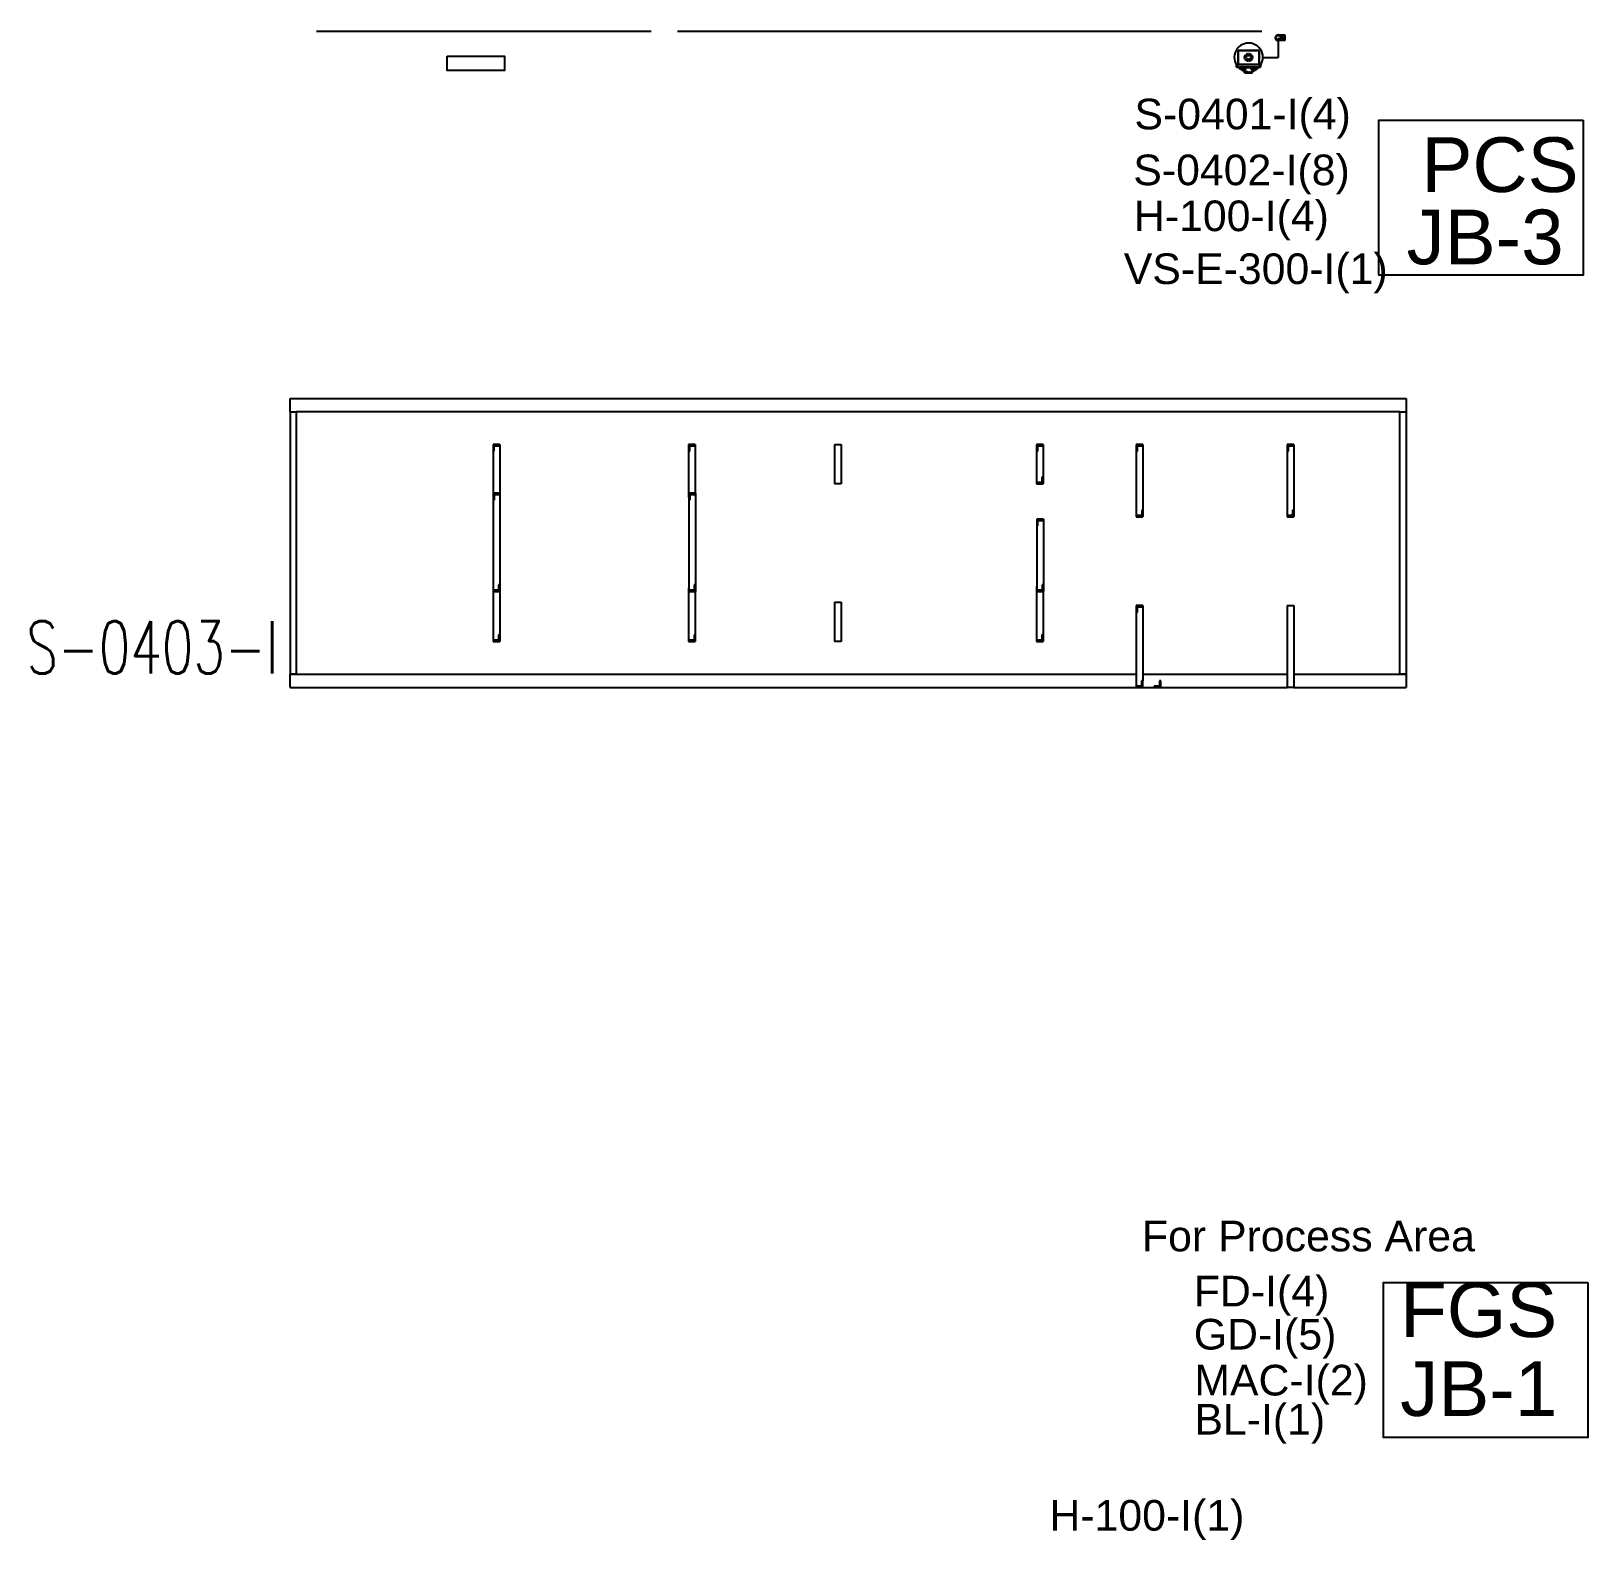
# Model space of a CAD drawing. Header units: inches. Extents: x 19 to 715735, y 34 to 210034.
# Drawn here: x 483837 to 531752, y 106523 to 152969 of the extents above; entities that cross this region are included whole.
import ezdxf
from ezdxf.enums import TextEntityAlignment as Align

# ---------------------------------------------------------------- set-up
doc = ezdxf.new("R2010")
doc.units = ezdxf.units.IN
doc.header["$MEASUREMENT"] = 0
doc.linetypes.add('CABLEROUTEPROGRESSUNIT-EMBED 1_DWG$0$HIDDEN2', pattern=[0.1875, 0.125, -0.0625])
for name, color, linetype in [('CABLEROUTEALL-EMBED 1_DWG$0$DwgTemplate', 7, 'Continuous'), ('CABLEROUTEPROGRESSUNIT-EMBED 1_DWG$0$DwgTemplate', 7, 'Continuous'), ('ELECTRICAL', 7, 'Continuous'), ('Junction Boxes', 1, 'Continuous')]:
    doc.layers.add(name, color=color, linetype=linetype)
doc.layers.add('Layout', color=6, linetype='Continuous', lineweight=20)
doc.layers.add('SKIDS', color=3, linetype='Continuous', lineweight=30)
doc.styles.add('HZTXT', font='txt_qlt.shx', dxfattribs={"width": 0.7, "bigfont": 'hztxt.shx'})
doc.styles.get("Standard").update_dxf_attribs({"font": 'arial.ttf'})

msp = doc.modelspace()

# ---------------------------------------------------------------- linework, layer by layer
at = {"layer": 'CABLEROUTEALL-EMBED 1_DWG$0$DwgTemplate', "color": 1, "linetype": 'Continuous', "lineweight": 25}
for p in [(522218, 152767), (521749, 152161)]:
    msp.add_line(p, (522218, 152161), dxfattribs=at)
at = {"layer": 'CABLEROUTEPROGRESSUNIT-EMBED 1_DWG$0$DwgTemplate', "color": 9, "linetype": 'Continuous', "lineweight": 25}
for p, q in [((492622, 152969), (502925, 152969)), ((503734, 152969), (521713, 152969)), ((491814, 141252), (491814, 141656)), ((491814, 141656), (526157, 141656)), ((526157, 141656), (526157, 141252)), ((491814, 141252), (491814, 133171)), ((491814, 141252), (492008, 141252)), ((491814, 141252), (492008, 141252)), ((525963, 141252), (492008, 141252)), ((492008, 133171), (492008, 141252)), ((525963, 133171), (525963, 141252)), ((525963, 141252), (526157, 141252)), ((525963, 141252), (526157, 141252)), ((526157, 141252), (526157, 133171)), ((498054, 140242), (498054, 140037)), ((498260, 140242), (498054, 140242)), ((498054, 140037), (498093, 140037)), ((498055, 140242), (498260, 140242)), ((498055, 140242), (498055, 138660)), ((498093, 140037), (498093, 140204)), ((498093, 140204), (498260, 140204)), ((498260, 140204), (498260, 140242)), ((498260, 140242), (498260, 138747)), ((504280, 140242), (504075, 140242)), ((504075, 140242), (504075, 140037)), ((504075, 140242), (504075, 138609)), ((504075, 140242), (504280, 140242)), ((504075, 140037), (504113, 140037)), ((504113, 140037), (504113, 140204)), ((504113, 140204), (504280, 140204)), ((504280, 140204), (504280, 140242)), ((504280, 140242), (504280, 138747)), ((508559, 140242), (508559, 140037)), ((508560, 140242), (508559, 140242)), ((508559, 140037), (508560, 140037)), ((508560, 140242), (508560, 139030)), ((508560, 140242), (508765, 140242)), ((508765, 140242), (508765, 139030)), ((514782, 140242), (514782, 140037)), ((514987, 140242), (514782, 140242)), ((514782, 140242), (514782, 139030)), ((514782, 140242), (514987, 140242)), ((514782, 140037), (514820, 140037)), ((514820, 140037), (514820, 140204)), ((514820, 140204), (514987, 140204)), ((514987, 140204), (514987, 140242)), ((514987, 140242), (514987, 139030)), ((517852, 140242), (518058, 140242)), ((517852, 140242), (517852, 138020)), ((517852, 140242), (517852, 140037)), ((518058, 140242), (517852, 140242)), ((517852, 140037), (517891, 140037)), ((517891, 140204), (518058, 140204)), ((517891, 140037), (517891, 140204)), ((518058, 140242), (518058, 138020)), ((518058, 140204), (518058, 140242)), ((522499, 140242), (522499, 140037)), ((522704, 140242), (522499, 140242)), ((522499, 140242), (522499, 138020)), ((522499, 140242), (522704, 140242)), ((522499, 140037), (522537, 140037)), ((522537, 140204), (522704, 140204)), ((522537, 140037), (522537, 140204)), ((522704, 140204), (522704, 140242)), ((522704, 140242), (522704, 138020)), ((508765, 139030), (508560, 139030)), ((514782, 139069), (514782, 139030)), ((514949, 139069), (514782, 139069)), ((514782, 139030), (514987, 139030)), ((514987, 139030), (514782, 139030)), ((514949, 139235), (514949, 139069)), ((514987, 139235), (514949, 139235)), ((514987, 139030), (514987, 139235)), ((498060, 138660), (498055, 138660)), ((498060, 138747), (498266, 138747)), ((498060, 138747), (498060, 135719)), ((498060, 138747), (498060, 138542)), ((498266, 138747), (498060, 138747)), ((498060, 138542), (498099, 138542)), ((498099, 138542), (498099, 138709)), ((498099, 138709), (498266, 138709)), ((498266, 138747), (498266, 135719)), ((498266, 138709), (498266, 138747)), ((504080, 138609), (504075, 138609)), ((504286, 138747), (504080, 138747)), ((504080, 138747), (504080, 138542)), ((504080, 138542), (504119, 138542)), ((504081, 138747), (504286, 138747)), ((504081, 138747), (504081, 135719)), ((504119, 138542), (504119, 138709)), ((504119, 138709), (504286, 138709)), ((504286, 138747), (504286, 135719)), ((504286, 138709), (504286, 138747)), ((518019, 138058), (517852, 138058)), ((517852, 138058), (517852, 138020)), ((517852, 138020), (518058, 138020)), ((518058, 138020), (517852, 138020)), ((518019, 138225), (518019, 138058)), ((518058, 138225), (518019, 138225)), ((518058, 138020), (518058, 138225)), ((522499, 138058), (522499, 138020)), ((522666, 138058), (522499, 138058)), ((522499, 138020), (522704, 138020)), ((522704, 138020), (522499, 138020)), ((522666, 138225), (522666, 138058)), ((522704, 138225), (522666, 138225)), ((522704, 138020), (522704, 138225)), ((514993, 137942), (514788, 137942)), ((514788, 137942), (514788, 137736)), ((514788, 137942), (514993, 137942)), ((514788, 137942), (514788, 135719)), ((514788, 137736), (514826, 137736)), ((514826, 137736), (514826, 137903)), ((514826, 137903), (514993, 137903)), ((514993, 137903), (514993, 137942)), ((514993, 137942), (514993, 135719)), ((498055, 135795), (498055, 134182)), ((498055, 135795), (498060, 135795)), ((498060, 135758), (498060, 135719)), ((498227, 135758), (498060, 135758)), ((498060, 135719), (498266, 135719)), ((498266, 135719), (498060, 135719)), ((498266, 135925), (498227, 135925)), ((498227, 135925), (498227, 135758)), ((498260, 135719), (498260, 134182)), ((498266, 135719), (498266, 135925)), ((504075, 135835), (504081, 135835)), ((504075, 135835), (504075, 134182)), ((504247, 135758), (504081, 135758)), ((504081, 135758), (504081, 135719)), ((504286, 135719), (504081, 135719)), ((504081, 135719), (504286, 135719)), ((504286, 135925), (504247, 135925)), ((504247, 135925), (504247, 135758)), ((504280, 135719), (504280, 134182)), ((504286, 135719), (504286, 135925)), ((514782, 135882), (514788, 135882)), ((514782, 135882), (514782, 134182)), ((514954, 135758), (514788, 135758)), ((514788, 135758), (514788, 135719)), ((514788, 135719), (514993, 135719)), ((514993, 135719), (514788, 135719)), ((514954, 135925), (514954, 135758)), ((514993, 135925), (514954, 135925)), ((514987, 135719), (514987, 134182)), ((514993, 135719), (514993, 135925)), ((508560, 135394), (508559, 135394)), ((508559, 135394), (508559, 135188)), ((508559, 135188), (508560, 135188)), ((508560, 135394), (508560, 134182)), ((508560, 135394), (508765, 135394)), ((508765, 135394), (508765, 134182)), ((518056, 135285), (517851, 135285)), ((517851, 135285), (517851, 135080)), ((517889, 135246), (518056, 135246)), ((517889, 135080), (517889, 135246)), ((518056, 135285), (518056, 132973)), ((518056, 135285), (518056, 135285)), ((518056, 135246), (518056, 135285)), ((522499, 135285), (522704, 135285)), ((522499, 135285), (522499, 132767)), ((522499, 135285), (522499, 135285)), ((522499, 135285), (522499, 135080)), ((522704, 135285), (522704, 132767)), ((517851, 135080), (517851, 132806)), ((517851, 135080), (517889, 135080)), ((522499, 135080), (522499, 135080)), ((498221, 134220), (498055, 134220)), ((498055, 134220), (498055, 134182)), ((498260, 134182), (498055, 134182)), ((498055, 134182), (498260, 134182)), ((498260, 134387), (498221, 134387)), ((498221, 134387), (498221, 134220)), ((498260, 134182), (498260, 134387)), ((504075, 134220), (504075, 134182)), ((504241, 134220), (504075, 134220)), ((504280, 134182), (504075, 134182)), ((504075, 134182), (504280, 134182)), ((504280, 134387), (504241, 134387)), ((504241, 134387), (504241, 134220)), ((504280, 134182), (504280, 134387)), ((508765, 134182), (508560, 134182)), ((514949, 134220), (514782, 134220)), ((514782, 134220), (514782, 134182)), ((514782, 134182), (514987, 134182)), ((514987, 134182), (514782, 134182)), ((514949, 134387), (514949, 134220)), ((514987, 134387), (514949, 134387)), ((514987, 134182), (514987, 134387)), ((491814, 133171), (492008, 133171)), ((491814, 132767), (491814, 133171)), ((492008, 133171), (491814, 133171)), ((491814, 132767), (517851, 132767)), ((492008, 133171), (517851, 133171)), ((517851, 132806), (517851, 132767)), ((518017, 132806), (517851, 132806)), ((517851, 132767), (518056, 132767)), ((518056, 132973), (518017, 132973)), ((518017, 132973), (518017, 132806)), ((518056, 133171), (522499, 133171)), ((518056, 132767), (518056, 132973)), ((518056, 132767), (518399, 132767)), ((518566, 132806), (518399, 132806)), ((518399, 132806), (518399, 132767)), ((518399, 132767), (518604, 132767)), ((518604, 132973), (518566, 132973)), ((518566, 132973), (518566, 132806)), ((518604, 132767), (518604, 132973)), ((518604, 132767), (522499, 132767)), ((522704, 132767), (522499, 132767)), ((522704, 133171), (525963, 133171)), ((522704, 132767), (526157, 132767)), ((526157, 133171), (525963, 133171)), ((525963, 133171), (526157, 133171)), ((526157, 133171), (526157, 132767))]:
    msp.add_line(p, q, dxfattribs=at)
at = {"layer": 'CABLEROUTEPROGRESSUNIT-EMBED 1_DWG$0$DwgTemplate', "color": 3, "linetype": 'Continuous'}
for p, q in [((522218, 152856), (522423, 152856)), ((522423, 152679), (522423, 152856)), ((522423, 152856), (522423, 152767)), ((522423, 152679), (522218, 152679)), ((522352, 152699), (522352, 152836)), ((522352, 152836), (522352, 152699)), ((522352, 152836), (522423, 152836)), ((522352, 152767), (522352, 152836)), ((522352, 152836), (522352, 152699)), ((522352, 152699), (522352, 152767)), ((522352, 152699), (522423, 152699)), ((522423, 152767), (522423, 152679))]:
    msp.add_line(p, q, dxfattribs=at)
at = {"layer": 'CABLEROUTEPROGRESSUNIT-EMBED 1_DWG$0$DwgTemplate', "color": 7, "linetype": 'CABLEROUTEPROGRESSUNIT-EMBED 1_DWG$0$HIDDEN2'}
for p, q in [((520985, 151945), (520985, 152377)), ((520985, 151945), (520985, 152377)), ((520985, 152377), (521632, 152377)), ((520985, 152377), (521632, 152377)), ((521632, 152377), (521632, 151945)), ((521632, 152377), (521632, 151945)), ((520941, 151864), (520941, 151945)), ((520941, 151864), (520941, 151945)), ((520941, 151945), (521676, 151945)), ((520941, 151945), (521676, 151945)), ((520985, 151945), (521632, 151945)), ((520985, 151945), (521632, 151945)), ((521632, 151945), (520985, 151945)), ((521632, 151945), (520985, 151945)), ((521676, 151945), (521676, 151864)), ((521676, 151945), (521676, 151864)), ((521676, 151864), (520941, 151864)), ((521676, 151864), (520941, 151864)), ((521066, 151864), (521228, 151864)), ((521228, 151864), (521066, 151864)), ((521066, 151783), (521228, 151783)), ((521066, 151783), (521228, 151783)), ((521147, 151864), (521470, 151864)), ((521147, 151864), (521470, 151864)), ((521470, 151864), (521147, 151864)), ((521470, 151864), (521147, 151864)), ((521470, 151864), (521147, 151864)), ((521470, 151864), (521147, 151864)), ((521147, 151852), (521147, 151864)), ((521147, 151852), (521147, 151864)), ((521147, 151864), (521147, 151852)), ((521147, 151864), (521147, 151852)), ((521147, 151852), (521147, 151864)), ((521147, 151852), (521147, 151864)), ((521147, 151864), (521470, 151864)), ((521147, 151864), (521470, 151864)), ((521470, 151852), (521147, 151852)), ((521470, 151852), (521147, 151852)), ((521147, 151852), (521470, 151852)), ((521147, 151852), (521470, 151852)), ((521470, 151852), (521147, 151852)), ((521470, 151852), (521147, 151852)), ((521187, 151864), (521430, 151864)), ((521430, 151864), (521187, 151864)), ((521187, 151783), (521187, 151864)), ((521187, 151682), (521430, 151682)), ((521187, 151682), (521430, 151682)), ((521228, 151852), (521228, 151864)), ((521304, 151852), (521304, 151854)), ((521304, 151852), (521304, 151854)), ((521304, 151854), (521309, 151854)), ((521304, 151854), (521309, 151854)), ((521304, 151854), (521447, 151854)), ((521304, 151854), (521447, 151854)), ((521309, 151850), (521304, 151850)), ((521309, 151850), (521304, 151850)), ((521309, 151854), (521309, 151850)), ((521309, 151854), (521309, 151850)), ((521452, 151854), (521309, 151854)), ((521309, 151854), (521452, 151854)), ((521309, 151850), (521452, 151850)), ((521309, 151850), (521452, 151850)), ((521389, 151864), (521551, 151864)), ((521551, 151864), (521389, 151864)), ((521389, 151850), (521389, 151864)), ((521389, 151783), (521551, 151783)), ((521389, 151783), (521551, 151783)), ((521430, 151783), (521430, 151864)), ((521447, 151854), (521447, 151852)), ((521447, 151854), (521447, 151852)), ((521452, 151854), (521447, 151854)), ((521452, 151854), (521447, 151854)), ((521452, 151852), (521452, 151854)), ((521452, 151852), (521452, 151854)), ((521470, 151864), (521470, 151852)), ((521470, 151864), (521470, 151852)), ((521470, 151864), (521470, 151852)), ((521470, 151864), (521470, 151852)), ((521470, 151852), (521470, 151864)), ((521470, 151852), (521470, 151864))]:
    msp.add_line(p, q, dxfattribs=at)
at = {"layer": 'CABLEROUTEPROGRESSUNIT-EMBED 1_DWG$0$DwgTemplate', "color": 7, "linetype": 'Continuous'}
for p, q in [((521632, 152377), (520985, 152377)), ((521632, 152377), (520985, 152377)), ((520985, 152377), (520985, 151945)), ((520985, 152377), (520985, 151945)), ((521632, 151945), (521632, 152377)), ((521632, 151945), (521632, 152377)), ((521676, 151945), (520941, 151945)), ((521676, 151945), (520941, 151945)), ((520941, 151945), (520941, 151864)), ((520941, 151945), (520941, 151864)), ((521676, 151864), (521676, 151945)), ((521676, 151864), (521676, 151945)), ((520941, 151864), (521676, 151864)), ((520941, 151864), (521676, 151864)), ((521066, 151783), (521066, 151864)), ((521228, 151783), (521066, 151783)), ((521228, 151783), (521066, 151783)), ((521147, 151864), (521147, 151852)), ((521147, 151864), (521147, 151852)), ((521147, 151852), (521470, 151852)), ((521147, 151852), (521470, 151852)), ((521187, 151682), (521187, 151783)), ((521430, 151682), (521187, 151682)), ((521430, 151682), (521187, 151682)), ((521228, 151783), (521228, 151852)), ((521304, 151850), (521304, 151852)), ((521304, 151850), (521304, 151852)), ((521447, 151850), (521304, 151850)), ((521304, 151850), (521447, 151850)), ((521389, 151783), (521389, 151850)), ((521551, 151783), (521389, 151783)), ((521551, 151783), (521389, 151783)), ((521430, 151682), (521430, 151783)), ((521447, 151852), (521447, 151850)), ((521447, 151852), (521447, 151850)), ((521447, 151850), (521452, 151850)), ((521447, 151850), (521452, 151850)), ((521452, 151850), (521452, 151852)), ((521452, 151850), (521452, 151852)), ((521470, 151852), (521470, 151864)), ((521470, 151852), (521470, 151864)), ((521551, 151783), (521551, 151864))]:
    msp.add_line(p, q, dxfattribs=at)
at = {"layer": 'CABLEROUTEPROGRESSUNIT-EMBED 1_DWG$0$DwgTemplate', "color": 3, "linetype": 'Continuous'}
msp.add_circle((522218, 152767), 68.7, dxfattribs=at)
msp.add_circle((522218, 152767), 68.7, dxfattribs=at)
msp.add_circle((522218, 152767), 68.7, dxfattribs=at)
at = {"layer": 'CABLEROUTEPROGRESSUNIT-EMBED 1_DWG$0$DwgTemplate', "color": 7, "linetype": 'CABLEROUTEPROGRESSUNIT-EMBED 1_DWG$0$HIDDEN2'}
for radius in [121, 121, 121, 121, 101, 101, 101, 101, 60.6, 60.6, 60.6, 60.6]:
    msp.add_circle((521309, 152161), radius, dxfattribs=at)
at = {"layer": 'CABLEROUTEPROGRESSUNIT-EMBED 1_DWG$0$DwgTemplate', "color": 3, "linetype": 'Continuous'}
for start, end in [(90, 270), (0, 90), (270, 0)]:
    msp.add_arc((522218, 152767), 88.4, start, end, dxfattribs=at)
at = {"layer": 'CABLEROUTEPROGRESSUNIT-EMBED 1_DWG$0$DwgTemplate', "color": 7, "linetype": 'Continuous'}
for start, end in [(0, 213.3985), (0, 213.3985), (326.6015, 0), (326.6015, 0), (222.4007, 236.6015), (222.4007, 236.6015), (239.0703, 254.0243), (239.0703, 254.0243), (285.9757, 300.9297), (285.9757, 300.9297), (303.3985, 317.5993), (303.3985, 317.5993)]:
    msp.add_arc((521309, 152161), 440, start, end, dxfattribs=at)
at = {"layer": 'CABLEROUTEPROGRESSUNIT-EMBED 1_DWG$0$DwgTemplate', "color": 7, "linetype": 'CABLEROUTEPROGRESSUNIT-EMBED 1_DWG$0$HIDDEN2'}
for start, end in [(213.3985, 222.4007), (213.3985, 222.4007), (317.5993, 326.6015), (317.5993, 326.6015), (236.6015, 239.0703), (236.6015, 239.0703), (254.0243, 285.9757), (254.0243, 285.9757), (300.9297, 303.3985), (300.9297, 303.3985)]:
    msp.add_arc((521309, 152161), 440, start, end, dxfattribs=at)
at = {"layer": 'Junction Boxes'}
for points in [[(496638, 152195), (498404, 152195), (498404, 151757), (496638, 151757)], [(531608, 150232), (531608, 145453), (525316, 145453), (525316, 150232)], [(531752, 114450), (531752, 109671), (525460, 109671), (525460, 114450)]]:
    msp.add_lwpolyline(points, close=True, dxfattribs=at)

# ---------------------------------------------------------------- texts
at = {"layer": 'ELECTRICAL', "style": 'HZTXT', "width": 0.7}
msp.add_text('S-0403-I', height=1616.2, dxfattribs=at).set_placement((487570, 133999), align=Align.MIDDLE_CENTER)
at = {"layer": 'Layout', "char_height": 1683.7, "attachment_point": 1}
for s, insert in [('PCS', (526631, 149700)), ('JB-3', (526171, 147475)), ('FGS', (525974, 114450)), ('JB-1', (525974, 112022))]:
    msp.add_mtext(s, dxfattribs=dict(at, insert=insert))
at = {"layer": 'SKIDS'}
for s, height, p in [('S-0401-I(4)', 942.87, (517796, 149946)), ('S-0402-I(8)', 942.87, (517762, 148226)), ('H-100-I(4)', 942.9, (517780, 146812)), ('VS-E-300-I(1)', 942.87, (517468, 145183)), ('For Process Area', 942.87, (518028, 115406)), ('FD-I(4)', 942.9, (519624, 113709)), ('GD-I(5)', 942.9, (519622, 112383)), ('MAC-I(2)', 942.9, (519640, 110969)), ('BL-I(1)', 942.9, (519641, 109765)), ('H-100-I(1)', 942.9, (515179, 106807))]:
    msp.add_text(s, height=height, rotation=0, dxfattribs=at).set_placement(p)

doc.saveas('drawing.dxf')
